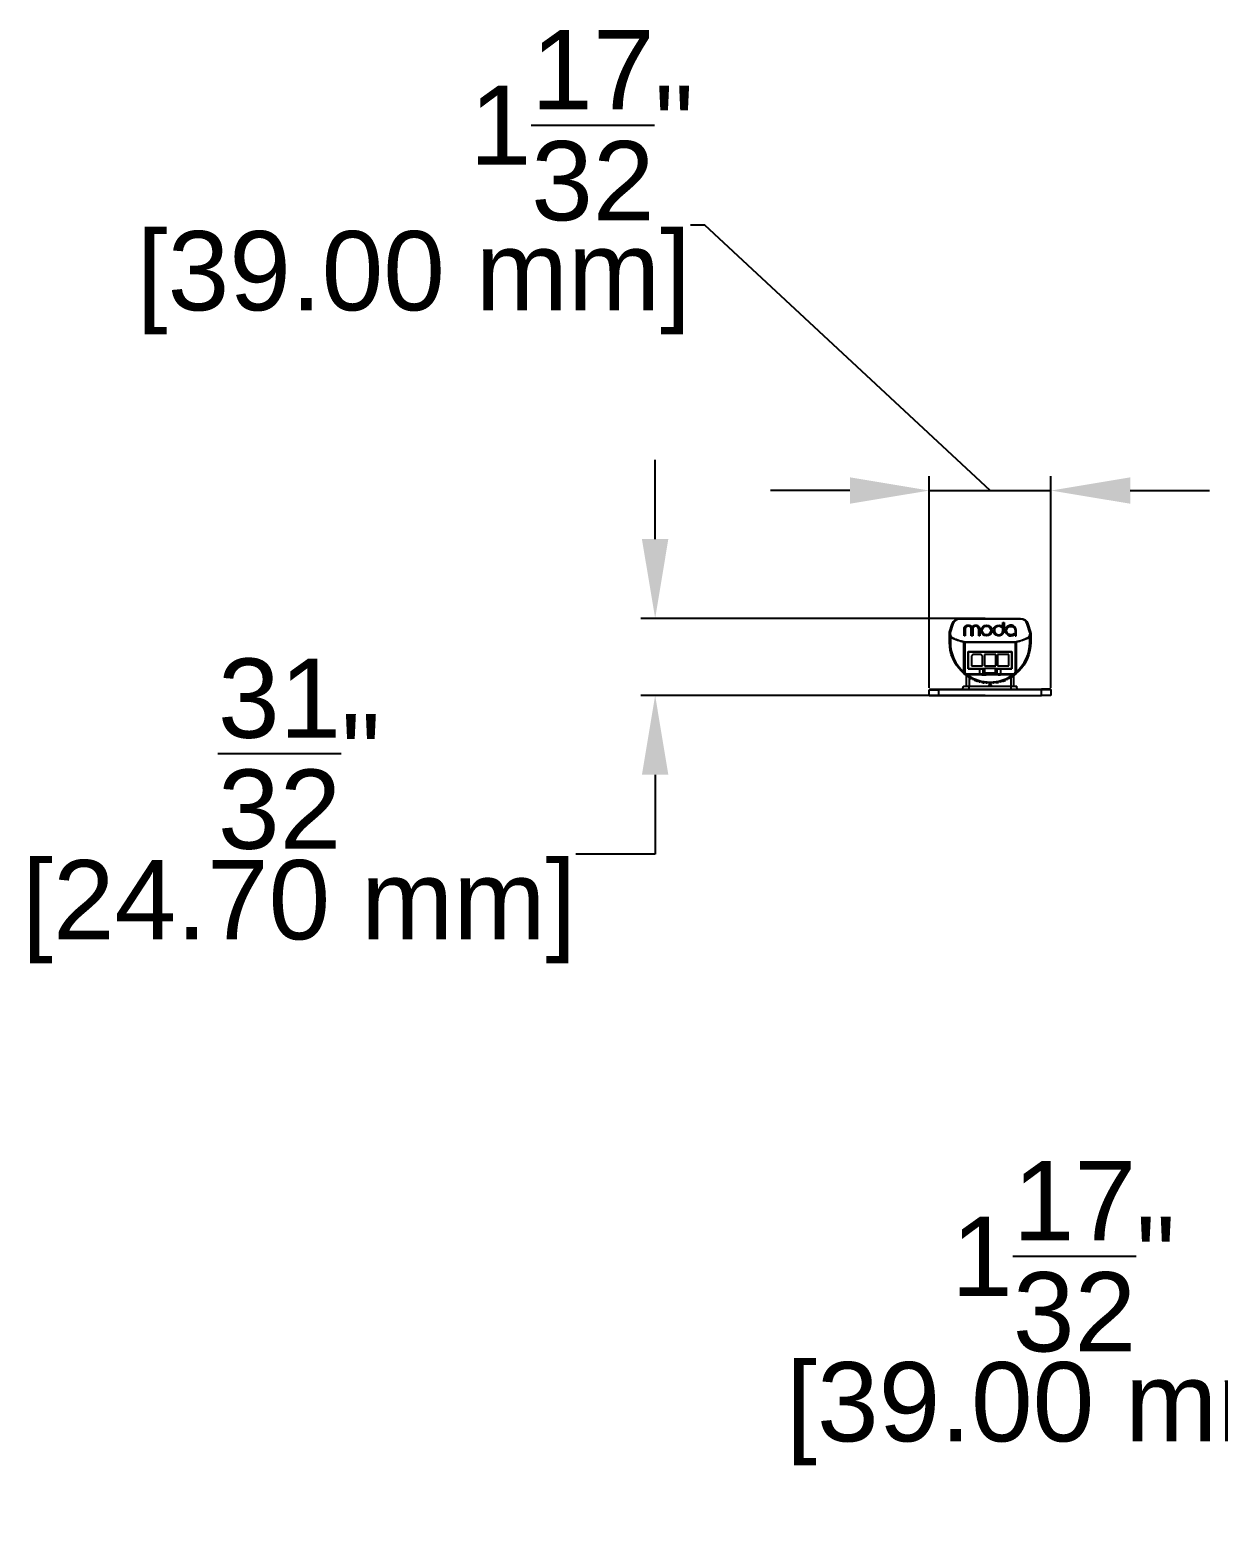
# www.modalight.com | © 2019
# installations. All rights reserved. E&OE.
# Model space of a CAD drawing. Header units: inches. Extents: x 15.7 to 90.5, y -14.2 to 12.3.
# Drawn here: x 15.67 to 30.65, y -10.83 to 8.12 of the extents above; entities that cross this region are included whole.
import ezdxf

# ---------------------------------------------------------------- set-up
doc = ezdxf.new("R2010")
doc.units = ezdxf.units.IN
doc.header["$MEASUREMENT"] = 0
doc.layers.get('Defpoints').update_dxf_attribs({"color": 1})
doc.layers.add('Nano', color=7, linetype='Continuous')
doc.styles.get("Standard").update_dxf_attribs({"font": 'Arial.ttf'})
doc.dimstyles.new('1 DIM', dxfattribs={"dimscale": 0, "dimtxt": 1, "dimasz": 1, "dimexe": 0.18, "dimexo": 0.0625, "dimgap": 0.09, "dimtad": 0, "dimtih": 1, "dimtoh": 1, "dimdec": 5, "dimzin": 0, "dimdsep": 46, "dimlunit": 4, "dimtxsty": 'Standard', "dimcen": 0.5, "dimadec": 0, "dimazin": 0, "dimtfac": 1, "dimtdec": 5, "dimtofl": 0, "dimtmove": 0, "dimatfit": 3, "dimfxl": 1, "dimtolj": 1, "dimtzin": 0, "dimarcsym": 0})

# ---------------------------------------------------------------- blocks, each defined once
blk = doc.blocks.new('*D10')
at = {"layer": 'Defpoints', "color": 0, "lineweight": -2, "transparency": 16777216}
for p, q in [((33.18, -4.072), (33.18, -3.072)), ((36.972, -5.072), (33, -5.072)), ((36.972, -6.608), (33, -6.608)), ((33.18, -7.608), (33.18, -8.608)), ((33.18, -8.608), (32.18, -8.608))]:
    blk.add_line(p, q, dxfattribs=at)
at = {"layer": 'Defpoints', "color": 0, "transparency": 16777216}
for p in [(37.034, -5.072), (33.18, -6.608), (37.034, -6.608)]:
    blk.add_point(p, dxfattribs=at)
for points in [[(33.013, -4.072), (33.346, -4.072), (33.18, -5.072)], [(33.013, -7.608), (33.346, -7.608), (33.18, -6.608)]]:
    blk.add_solid(points, dxfattribs=at)
at = {"layer": 'Defpoints', "color": 0, "transparency": 16777216, "char_height": 1, "attachment_point": 5}
for s, insert in [('\\A1;1{\\H1x;\\S17/32;}"', (28.693, -7.349)), ('\\A1;[39.00 mm]', (28.693, -9.334))]:
    blk.add_mtext(s, dxfattribs=dict(at, insert=insert))
blk = doc.blocks.new('*D14')
at = {"layer": 'Defpoints', "color": 0, "lineweight": -2, "transparency": 16777216}
for p, q in [((23.547, 1.696), (23.547, 2.696)), ((27.707, 0.696), (23.367, 0.696)), ((27.707, -0.276), (23.367, -0.276)), ((23.547, -1.276), (23.547, -2.276)), ((23.547, -2.276), (22.547, -2.276))]:
    blk.add_line(p, q, dxfattribs=at)
at = {"layer": 'Defpoints', "color": 0, "transparency": 16777216}
for p in [(27.769, 0.696), (23.547, -0.276), (27.769, -0.276)]:
    blk.add_point(p, dxfattribs=at)
for points in [[(23.38, 1.696), (23.713, 1.696), (23.547, 0.696)], [(23.38, -1.276), (23.713, -1.276), (23.547, -0.276)]]:
    blk.add_solid(points, dxfattribs=at)
at = {"layer": 'Defpoints', "color": 0, "transparency": 16777216, "char_height": 1, "attachment_point": 5}
for s, insert in [('\\A1;{\\H1x;\\S31/32;}"', (19.06, -1.01)), ('\\A1;[24.70 mm]', (19.06, -3.003))]:
    blk.add_mtext(s, dxfattribs=dict(at, insert=insert))
blk = doc.blocks.new('*D15')
at = {"layer": 'Defpoints', "color": 0, "lineweight": -2, "transparency": 16777216}
for p, q in [((24.173, 5.656), (23.993, 5.656)), ((27.769, 2.308), (24.173, 5.656)), ((27.002, -0.178), (27.002, 2.488)), ((28.537, -0.178), (28.537, 2.488)), ((26.002, 2.308), (25.002, 2.308)), ((27.002, 2.308), (28.537, 2.308)), ((29.537, 2.308), (30.537, 2.308))]:
    blk.add_line(p, q, dxfattribs=at)
at = {"layer": 'Defpoints', "color": 0, "transparency": 16777216}
for p in [(28.537, 2.308), (27.002, -0.241), (28.537, -0.241)]:
    blk.add_point(p, dxfattribs=at)
for points in [[(26.002, 2.475), (26.002, 2.142), (27.002, 2.308)], [(29.537, 2.475), (29.537, 2.142), (28.537, 2.308)]]:
    blk.add_solid(points, dxfattribs=at)
at = {"layer": 'Defpoints', "color": 0, "transparency": 16777216, "char_height": 1, "attachment_point": 5}
for s, insert in [('\\A1;1{\\H1x;\\S17/32;}"', (22.621, 6.916)), ('\\A1;[39.00 mm]', (20.506, 4.93))]:
    blk.add_mtext(s, dxfattribs=dict(at, insert=insert))

msp = doc.modelspace()

# ---------------------------------------------------------------- linework, layer by layer
at = {"layer": 'Nano', "linetype": 'Continuous'}
for p, q in [((27.259272, 0.522077), (27.292789, 0.627439)), ((27.300292, 0.625052), (27.266775, 0.51969)), ((27.292789, 0.627439), (27.300292, 0.625052)), ((27.386582, 0.696026), (28.152246, 0.696026)), ((27.386582, 0.696026), (27.386582, 0.688152)), ((28.152246, 0.688152), (27.386582, 0.688152)), ((27.924836, 0.591417), (27.915705, 0.580209)), ((27.931222, 0.542507), (27.931222, 0.645852)), ((27.931222, 0.645852), (27.945615, 0.645852)), ((27.945615, 0.645852), (27.945615, 0.542551)), ((28.152246, 0.696026), (28.152246, 0.688152)), ((28.24604, 0.627439), (28.238536, 0.625052)), ((28.272053, 0.51969), (28.238536, 0.625052)), ((28.24604, 0.627439), (28.279557, 0.522077)), ((27.257604, 0.50194), (27.257604, 0.511336)), ((27.265478, 0.511336), (27.257604, 0.511336)), ((27.257604, 0.392877), (27.257604, 0.50194)), ((27.265478, 0.50194), (27.257604, 0.50194)), ((27.269415, 0.392877), (27.257604, 0.392877)), ((27.266775, 0.51969), (27.259272, 0.522077)), ((27.265478, 0.511336), (27.265478, 0.50194)), ((27.269415, 0.466507), (27.269415, 0.392877)), ((27.282153, 0.46414), (27.276845, 0.458324)), ((27.403076, 0.411855), (27.40065, 0.404364)), ((27.438706, 0.022799), (27.438706, 0.395441)), ((27.440709, 0.475629), (27.440709, 0.550893)), ((27.45476, 0.475629), (27.440709, 0.475629)), ((27.450517, 0.39399), (27.450517, 0.022799)), ((27.45476, 0.551239), (27.45476, 0.475629)), ((27.473414, 0.400751), (28.065414, 0.400751)), ((27.473414, 0.400751), (27.473414, 0.392877)), ((28.065414, 0.392877), (27.473414, 0.392877)), ((27.531855, 0.475629), (27.531855, 0.555782)), ((27.549853, 0.475629), (27.531855, 0.475629)), ((27.549853, 0.554027), (27.549853, 0.475629)), ((27.626902, 0.475629), (27.626902, 0.549544)), ((27.640948, 0.475629), (27.626902, 0.475629)), ((27.640948, 0.549036), (27.640948, 0.475629)), ((28.065414, 0.400751), (28.065414, 0.392877)), ((28.077549, 0.493938), (28.068434, 0.505135)), ((28.08387, 0.54269), (28.08387, 0.476566)), ((28.08387, 0.476566), (28.09823, 0.476566)), ((28.088311, 0.022799), (28.088311, 0.39399)), ((28.09823, 0.476566), (28.09823, 0.541439)), ((28.100122, 0.395441), (28.100122, 0.022799)), ((28.135753, 0.411855), (28.138178, 0.404364)), ((28.261984, 0.458324), (28.256675, 0.46414)), ((28.269413, 0.392877), (28.269413, 0.466507)), ((28.269413, 0.392877), (28.281224, 0.392877)), ((28.279557, 0.522077), (28.272053, 0.51969)), ((28.27335, 0.50194), (28.27335, 0.511336)), ((28.281224, 0.511336), (28.27335, 0.511336)), ((28.281224, 0.50194), (28.27335, 0.50194)), ((28.281224, 0.511336), (28.281224, 0.50194)), ((28.281224, 0.50194), (28.281224, 0.392877)), ((27.493824, 0.278704), (28.045004, 0.278704)), ((27.493824, 0.058232), (27.493824, 0.278704)), ((27.495793, 0.274767), (27.495793, 0.278704)), ((27.497761, 0.274767), (27.495793, 0.274767)), ((27.495793, 0.062169), (27.495793, 0.274765)), ((27.497761, 0.062169), (27.497761, 0.274767)), ((27.497761, 0.274767), (28.041067, 0.274767)), ((27.533194, 0.219649), (27.533194, 0.097602)), ((27.552879, 0.278704), (27.552879, 0.274767)), ((27.655241, 0.239334), (27.552879, 0.239334)), ((27.674926, 0.097602), (27.674926, 0.219649)), ((27.698548, 0.239334), (27.698548, 0.097602)), ((27.84028, 0.239334), (27.698548, 0.239334)), ((27.84028, 0.097602), (27.84028, 0.239334)), ((27.863902, 0.239334), (27.863902, 0.097602)), ((28.005634, 0.239334), (27.863902, 0.239334)), ((27.985949, 0.274767), (27.985949, 0.278704)), ((28.005634, 0.097602), (28.005634, 0.239334)), ((28.043036, 0.274767), (28.041067, 0.274767)), ((28.041067, 0.274767), (28.041067, 0.062169)), ((28.043036, 0.278704), (28.043036, 0.274767)), ((28.043036, 0.062169), (28.043036, 0.274765)), ((28.045004, 0.278704), (28.045004, 0.058232)), ((27.438706, 0.022799), (27.450517, 0.022799)), ((27.493824, 0.058232), (27.639493, 0.058232)), ((27.495793, 0.058232), (27.495793, 0.062169)), ((27.495793, 0.062169), (27.497761, 0.062169)), ((27.497761, 0.062169), (27.702485, 0.062169)), ((27.497761, 0.062169), (27.497761, 0.058232)), ((27.533194, 0.097602), (27.674926, 0.097602)), ((27.607997, 0.062169), (27.607997, 0.058232)), ((27.639493, 0.058232), (27.678863, 0.058232)), ((27.639493, -0.00476), (27.639493, 0.058232)), ((27.678863, 0.058232), (27.678863, -0.00476)), ((27.678863, 0.058232), (27.702323, 0.058232)), ((27.698548, 0.097602), (27.84028, 0.097602)), ((27.836343, 0.062169), (27.702485, 0.062169)), ((27.836343, 0.003114), (27.702485, 0.003114)), ((27.718233, 0.003115), (27.718233, -0.00476)), ((27.820595, -0.00476), (27.820595, 0.003115)), ((27.836343, 0.062169), (28.041067, 0.062169)), ((27.836391, 0.058232), (27.859965, 0.058232)), ((27.859965, 0.058232), (27.899335, 0.058232)), ((27.859965, -0.00476), (27.859965, 0.058232)), ((27.863902, 0.097602), (28.005634, 0.097602)), ((27.899335, 0.058232), (27.899335, -0.00476)), ((27.899335, 0.058232), (28.045004, 0.058232)), ((27.930831, 0.062169), (27.930831, 0.058232)), ((28.041067, 0.062169), (28.043036, 0.062169)), ((28.041067, 0.062169), (28.041067, 0.058232)), ((28.043036, 0.062169), (28.043036, 0.058232)), ((28.100122, 0.022799), (28.088311, 0.022799)), ((27.423115, -0.197673), (27.435559, -0.163484)), ((27.505635, -0.163484), (27.435559, -0.163484)), ((27.442958, -0.158303), (27.505635, -0.158303)), ((27.474139, -0.1583), (27.474139, -0.025169)), ((27.478076, -0.00476), (27.639493, -0.00476)), ((27.478076, -0.016571), (27.478076, -0.00476)), ((27.639493, -0.016571), (27.478076, -0.016571)), ((27.496747, -0.044898), (27.498716, -0.041487)), ((27.496999, -0.045055), (27.498968, -0.041643)), ((27.505459, -0.052495), (27.506443, -0.05079)), ((27.505635, -0.050313), (27.505635, -0.05219)), ((27.505635, -0.052601), (27.505635, -0.158299)), ((27.505635, -0.158303), (27.505635, -0.163484)), ((27.505635, -0.158303), (28.033193, -0.158303)), ((27.505635, -0.197673), (27.505635, -0.163484)), ((28.033193, -0.163484), (27.505635, -0.163484)), ((27.506326, -0.050721), (27.508294, -0.047311)), ((27.508518, -0.052014), (27.510487, -0.048604)), ((27.509275, -0.052457), (27.511244, -0.049047)), ((27.5103, -0.053054), (27.512269, -0.049645)), ((27.51481, -0.051112), (27.512842, -0.054521)), ((27.515688, -0.058401), (27.516672, -0.056696)), ((27.515881, -0.056251), (27.51785, -0.052841)), ((27.52269, -0.060027), (27.524659, -0.056616)), ((27.526623, -0.062147), (27.528593, -0.058736)), ((27.547888, -0.072871), (27.549552, -0.069302)), ((27.555025, -0.076198), (27.556688, -0.07263)), ((27.578078, -0.081823), (27.576731, -0.085524)), ((27.577054, -0.085654), (27.578401, -0.081953)), ((27.577255, -0.085735), (27.578602, -0.082033)), ((27.579442, -0.086607), (27.580789, -0.082906)), ((27.591605, -0.09125), (27.592952, -0.08755)), ((27.591634, -0.09126), (27.592981, -0.087561)), ((27.595971, -0.088648), (27.594625, -0.092347)), ((27.597906, -0.095603), (27.598579, -0.093754)), ((27.597918, -0.093522), (27.599265, -0.089822)), ((27.60528, -0.096055), (27.606627, -0.092354)), ((27.609523, -0.097459), (27.61087, -0.093757)), ((27.631621, -0.106164), (27.633149, -0.100459)), ((27.639226, -0.108202), (27.640755, -0.102497)), ((27.639493, -0.016571), (27.639493, -0.00476)), ((27.639493, -0.00476), (27.678863, -0.00476)), ((27.667052, -0.016571), (27.639493, -0.016571)), ((27.664026, -0.111987), (27.66471, -0.108108)), ((27.667052, -0.016571), (27.718233, -0.016571)), ((27.668288, -0.112858), (27.668972, -0.10898)), ((27.670871, -0.113368), (27.671555, -0.10949)), ((27.672752, -0.11373), (27.673436, -0.109853)), ((27.673704, -0.115913), (27.674729, -0.110098)), ((27.678863, -0.00476), (27.718233, -0.00476)), ((27.680904, -0.111221), (27.680221, -0.115098)), ((27.683667, -0.115692), (27.684351, -0.111814)), ((27.685336, -0.117964), (27.685677, -0.116026)), ((27.691353, -0.116928), (27.692037, -0.11305)), ((27.695773, -0.117585), (27.696457, -0.113706)), ((27.718233, -0.00476), (27.820595, -0.00476)), ((27.718233, -0.016571), (27.718233, -0.00476)), ((27.820595, -0.016571), (27.718233, -0.016571)), ((27.720543, -0.120549), (27.720886, -0.116627)), ((27.728387, -0.121235), (27.72873, -0.117313)), ((27.769414, -0.126807), (27.748417, -0.158303)), ((27.76154, -0.118875), (27.76154, -0.123611)), ((27.762411, -0.122822), (27.762411, -0.118885)), ((27.763509, -0.124804), (27.763509, -0.122836)), ((27.765025, -0.122851), (27.765025, -0.118914)), ((27.790411, -0.158303), (27.769414, -0.126807)), ((27.774903, -0.12284), (27.774903, -0.118903)), ((27.77532, -0.124804), (27.77532, -0.122835)), ((27.777288, -0.123502), (27.777288, -0.118874)), ((27.810441, -0.121235), (27.810098, -0.117313)), ((27.818285, -0.120549), (27.817942, -0.116627)), ((27.820595, -0.016571), (27.820595, -0.00476)), ((27.820595, -0.00476), (27.859965, -0.00476)), ((27.871776, -0.016571), (27.820595, -0.016571)), ((27.843055, -0.117585), (27.842371, -0.113706)), ((27.847359, -0.116946), (27.846675, -0.113067)), ((27.84996, -0.116541), (27.849276, -0.112663)), ((27.851851, -0.116239), (27.851168, -0.112361)), ((27.853493, -0.117964), (27.852467, -0.112149)), ((27.858654, -0.111093), (27.859338, -0.11497)), ((27.859965, -0.00476), (27.899335, -0.00476)), ((27.862779, -0.114348), (27.862095, -0.110471)), ((27.865124, -0.115913), (27.864783, -0.113975)), ((27.870425, -0.112881), (27.869741, -0.109003)), ((27.871776, -0.016571), (27.899335, -0.016571)), ((27.874803, -0.111987), (27.874119, -0.108108)), ((27.899602, -0.108202), (27.898074, -0.102497)), ((27.899335, -0.00476), (28.060752, -0.00476)), ((27.899335, -0.016571), (27.899335, -0.00476)), ((28.060752, -0.016571), (27.899335, -0.016571)), ((27.907208, -0.106164), (27.905679, -0.100459)), ((27.927974, -0.093752), (27.929321, -0.097454)), ((27.929652, -0.097346), (27.928305, -0.093644)), ((27.929858, -0.097278), (27.928511, -0.093577)), ((27.932094, -0.096541), (27.930747, -0.09284)), ((27.944396, -0.092279), (27.943049, -0.088579)), ((27.944425, -0.092268), (27.943078, -0.088569)), ((27.946068, -0.08748), (27.947414, -0.091179)), ((27.950692, -0.089961), (27.949346, -0.086262)), ((27.952021, -0.091564), (27.951348, -0.089715)), ((27.95796, -0.08717), (27.956613, -0.083469)), ((27.962112, -0.085518), (27.960765, -0.081816)), ((27.983804, -0.076198), (27.98214, -0.07263)), ((27.99094, -0.072871), (27.989276, -0.069302)), ((28.012205, -0.062147), (28.010235, -0.058736)), ((28.012467, -0.062008), (28.010497, -0.058596)), ((28.022037, -0.056763), (28.020069, -0.053353)), ((28.023141, -0.058401), (28.022156, -0.056696)), ((28.024253, -0.055511), (28.022285, -0.052101)), ((28.025016, -0.055077), (28.023047, -0.051667)), ((28.026045, -0.054487), (28.024077, -0.051078)), ((28.026618, -0.049611), (28.028586, -0.05302)), ((28.031604, -0.051253), (28.029635, -0.047843)), ((28.033369, -0.052495), (28.032385, -0.05079)), ((28.033193, -0.05219), (28.033193, -0.050313)), ((28.033193, -0.158299), (28.033193, -0.052601)), ((28.033193, -0.163484), (28.033193, -0.158303)), ((28.033193, -0.158303), (28.095871, -0.158303)), ((28.10327, -0.163484), (28.033193, -0.163484)), ((28.033193, -0.197673), (28.033193, -0.163484)), ((28.038278, -0.047244), (28.036309, -0.043834)), ((28.042082, -0.044898), (28.040112, -0.041487)), ((28.060752, -0.016571), (28.060752, -0.00476)), ((28.064689, -0.025169), (28.064689, -0.1583)), ((28.115714, -0.197673), (28.10327, -0.163484)), ((27.001699, -0.205547), (27.119809, -0.205547)), ((27.001699, -0.276413), (27.001699, -0.205547)), ((27.001699, -0.276413), (27.119809, -0.276413)), ((27.009573, -0.197673), (27.119809, -0.197673)), ((27.119809, -0.197673), (28.419019, -0.197673)), ((27.119809, -0.205547), (27.119809, -0.197673)), ((28.419019, -0.205547), (27.119809, -0.205547)), ((27.119809, -0.205547), (27.119809, -0.276413)), ((27.119809, -0.276413), (28.419019, -0.276413)), ((28.419019, -0.197673), (28.419019, -0.205547)), ((28.529255, -0.197673), (28.419019, -0.197673)), ((28.537129, -0.205547), (28.419019, -0.205547)), ((28.419019, -0.276413), (28.419019, -0.205547)), ((28.537129, -0.276413), (28.419019, -0.276413)), ((28.537129, -0.205547), (28.537129, -0.276413))]:
    msp.add_line(p, q, dxfattribs=at)
for radius in [0.067957, 0.053564]:
    msp.add_circle((27.724761, 0.542505), radius, dxfattribs=at)
at = {"layer": 'Nano', "linetype": 'Continuous', "extrusion": (0, 0, -1)}
for centre, radius, start, end in [((-27.386582, 0.597601), 0.098425, 17.6467674, 90), ((-27.504575, 0.554853), 0.063988, 356.4515499, 40.2853916), ((-27.505171, 0.570562), 0.038817, 136.2299221, 161.7709144), ((-27.573741, 0.552855), 0.067316, 139.7304981, 183.2520689), ((-27.877659, 0.542506), 0.067955, 179.9617244, 133.9658107), ((-28.152246, 0.597601), 0.098425, 90, 162.3532326), ((-27.293037, 0.511336), 0.035433, 0, 17.6467674), ((-27.316659, 0.50194), 0.059055, 312.3913627, 0), ((-27.368687, 0.558935), 0.136225, 291.7569426, 312.3913627), ((-28.309428, 3.211137), 2.95023, 287.9409241, 289.6325023), ((-27.473414, 0.629097), 0.23622, 270, 287.9409241), ((-28.065414, 0.629097), 0.23622, 252.0590759, 270), ((-27.229401, 3.211137), 2.95023, 250.3674977, 252.0590759), ((-28.170142, 0.558935), 0.136225, 227.6086373, 248.2430574), ((-28.222169, 0.50194), 0.059055, 180, 227.6086373), ((-28.245791, 0.511336), 0.035433, 162.3532326, 180), ((-27.442958, -0.166177), 0.007874, 20, 90), ((-27.769414, 0.392877), 0.515747, 280.8023617, 281.0151551), ((-27.769414, 0.392877), 0.515747, 260.8023617, 261.0151551), ((-28.095871, -0.166177), 0.007874, 90, 160)]:
    msp.add_arc(centre, radius, start, end, dxfattribs=at)
at = {"layer": 'Nano', "linetype": 'Continuous'}
for centre, radius, start, end in [((27.386582, 0.597601), 0.090551, 90, 162.3532326), ((27.505404, 0.554655), 0.050759, 140.7611174, 183.8579659), ((27.600376, 0.554784), 0.050529, 140.5469123, 180.8587924), ((27.572888, 0.552664), 0.054104, 356.6939887, 39.2419542), ((27.877659, 0.542506), 0.053563, 44.7407829, 0.0006818), ((28.030462, 0.542693), 0.06778, 358.939914, 314.0032095), ((28.152246, 0.597601), 0.090551, 17.6467674, 90), ((27.293037, 0.511336), 0.027559, 162.3532326, 180), ((27.316659, 0.50194), 0.051181, 180, 227.6086373), ((27.769414, 0.392877), 0.499999, 180, 228.6454128), ((27.368687, 0.558935), 0.128351, 227.6086373, 248.1788117), ((28.309428, 3.211137), 2.942356, 250.370381, 252.0590759), ((27.473414, 0.629097), 0.228346, 252.0590759, 270), ((28.065414, 0.629097), 0.228346, 270, 287.9409241), ((27.769414, 0.392877), 0.499999, 311.3545872, 0), ((27.229401, 3.211137), 2.942356, 287.9409241, 289.629619), ((28.170142, 0.558935), 0.128351, 291.8211883, 312.3913627), ((28.222169, 0.50194), 0.051181, 312.3913627, 0), ((28.245791, 0.511336), 0.027559, 0, 17.6467674), ((27.478076, 0.022799), 0.027559, 180, 270), ((28.060752, 0.022799), 0.027559, 270, 0), ((27.769414, 0.392877), 0.499999, 234.9745948, 305.0254052), ((27.667052, -0.00476), 0.011811, 270, 0), ((27.009573, -0.205547), 0.007874, 90, 180), ((28.529255, -0.205547), 0.007874, 0, 90)]:
    msp.add_arc(centre, radius, start, end, dxfattribs=at)
at = {"layer": 'Nano', "linetype": 'Continuous', "extrusion": (-6.12303e-17, 7.49855e-33, -1)}
for centre, radius, start, end in [((-28.030462, 0.542693), 0.053408, 224.6861121, 180.0028974), ((-27.769414, 0.392877), 0.51181, 180, 0), ((-27.478076, 0.022799), 0.03937, 270, 0), ((-28.060752, 0.022799), 0.03937, 180, 270), ((-27.769414, 0.392877), 0.517715, 299.3464218, 300.6535782), ((-27.769414, 0.392877), 0.515747, 294.5626234, 295.4373766), ((-27.765375, 0.381779), 0.505904, 289.3311625, 290.6688375), ((-27.769414, 0.392877), 0.517715, 284.5642865, 285.4357135), ((-27.767363, 0.381246), 0.505904, 279.3311625, 280.6688375), ((-27.769414, 0.392877), 0.515747, 274.5626234, 275.4373766), ((-27.769414, 0.392877), 0.517715, 269.3464218, 270.6535782), ((-27.769414, 0.392877), 0.515747, 264.5626234, 265.4373766), ((-27.771465, 0.381246), 0.505904, 259.3311625, 260.6688375), ((-27.871776, -0.00476), 0.011811, 270, 0), ((-27.769414, 0.392877), 0.517715, 254.5642865, 255.4357135), ((-27.773454, 0.381779), 0.505904, 249.3311625, 250.6688375), ((-27.769414, 0.392877), 0.515747, 244.5626234, 245.4373766), ((-27.769414, 0.392877), 0.517715, 239.3464218, 240.6535782)]:
    msp.add_arc(centre, radius, start, end, dxfattribs=at)
at = {"layer": 'Nano', "linetype": 'Continuous'}
for points, knots in [([(27.455762, 0.596228), (27.459489, 0.600009), (27.468125, 0.606521), (27.484542, 0.610968), (27.500678, 0.610897), (27.514878, 0.608484), (27.525688, 0.603806), (27.531088, 0.599474), (27.533202, 0.597414)], [0, 0, 0, 0, 0.181357006, 0.387045468, 0.588075445, 0.752892213, 0.896877266, 1, 1, 1, 1]), ([(27.523027, 0.587551), (27.521079, 0.589263), (27.519013, 0.590787), (27.514554, 0.593315), (27.512114, 0.594301), (27.507155, 0.595644), (27.504625, 0.596056), (27.499516, 0.596619), (27.496932, 0.596788), (27.489233, 0.596866), (27.484033, 0.596336), (27.474266, 0.593222), (27.469815, 0.590384), (27.46609, 0.586762)], [0, 0, 0, 0, 0.125, 0.125, 0.25, 0.25, 0.375, 0.375, 0.5, 0.5, 0.75, 0.75, 1, 1, 1, 1]), ([(27.531855, 0.555782), (27.532521, 0.561421), (27.532166, 0.567169), (27.529226, 0.577986), (27.526595, 0.583122), (27.523027, 0.587551)], [0, 0, 0, 0, 0.5, 0.5, 1, 1, 1, 1]), ([(27.54204, 0.582704), (27.544333, 0.587947), (27.550642, 0.59761), (27.5658, 0.608022), (27.582402, 0.611083), (27.597022, 0.610602), (27.608582, 0.607744), (27.618033, 0.602785), (27.622871, 0.598693), (27.625104, 0.596366)], [0, 0, 0, 0, 0.167100126, 0.358344289, 0.541099571, 0.676125514, 0.805008015, 0.902776957, 1, 1, 1, 1]), ([(27.614791, 0.58689), (27.613053, 0.588633), (27.611172, 0.590174), (27.607064, 0.592765), (27.604803, 0.593808), (27.59787, 0.596171), (27.592931, 0.596831), (27.58323, 0.5968), (27.578285, 0.596227), (27.569078, 0.593106), (27.564902, 0.590326), (27.56136, 0.586893)], [0, 0, 0, 0, 0.125, 0.125, 0.25, 0.25, 0.5, 0.5, 0.75, 0.75, 1, 1, 1, 1]), ([(27.320977, 0.43978), (27.320251, 0.437861), (27.319521, 0.435929), (27.318494, 0.433212), (27.318192, 0.432413), (27.318192, 0.432414)], [0, 0, 0, 0, 0.5, 0.5, 1, 1, 1, 1]), ([(28.220636, 0.432413), (28.220636, 0.432414), (28.220335, 0.433212), (28.219308, 0.435929), (28.218577, 0.437861), (28.217851, 0.43978)], [0, 0, 0, 0, 0.5, 0.5, 1, 1, 1, 1]), ([(27.496999, -0.045055), (27.497312, -0.04525), (27.498118, -0.045754), (27.501734, -0.047971), (27.504408, -0.049584), (27.506326, -0.050721)], [0, 0, 0, 0, 0.5, 0.5, 1, 1, 1, 1]), ([(27.506326, -0.050721), (27.50655, -0.050854), (27.506766, -0.050982), (27.507215, -0.051247), (27.507445, -0.051383), (27.507844, -0.051618), (27.508019, -0.051721), (27.5083, -0.051886), (27.508415, -0.051953), (27.508518, -0.052014)], [0, 0, 0, 0, 0.235983618, 0.235983618, 0.523151579, 0.523151579, 0.787250464, 0.787250464, 1, 1, 1, 1]), ([(27.509332, -0.05249), (27.509906, -0.052825), (27.510183, -0.052986), (27.510289, -0.053047), (27.510299, -0.053054), (27.510299, -0.053054)], [0, 0, 0, 0, 0.80811836, 0.80811836, 1, 1, 1, 1]), ([(27.512841, -0.054521), (27.512841, -0.054521), (27.512843, -0.054522), (27.512874, -0.05454), (27.512989, -0.054606), (27.513786, -0.055062), (27.514487, -0.055463), (27.515881, -0.056251)], [0, 0, 0, 0, 0.066195495, 0.066195495, 0.533097748, 0.533097748, 1, 1, 1, 1]), ([(27.52269, -0.060027), (27.524195, -0.060847), (27.525062, -0.061312), (27.52617, -0.061906), (27.526429, -0.062044), (27.526584, -0.062127), (27.526612, -0.062142), (27.526623, -0.062147)], [0, 0, 0, 0, 0.413032664, 0.413032664, 0.826065328, 0.826065328, 1, 1, 1, 1]), ([(27.576733, -0.085525), (27.57673, -0.085524), (27.576731, -0.085524), (27.576744, -0.08553), (27.576765, -0.085538), (27.576827, -0.085563), (27.576862, -0.085577), (27.576948, -0.085612), (27.576997, -0.085631), (27.577054, -0.085654)], [0, 0, 0, 0, 0.185442309, 0.185442309, 0.506129916, 0.506129916, 0.762295983, 0.762295983, 1, 1, 1, 1]), ([(27.577255, -0.085735), (27.577286, -0.085748), (27.577333, -0.085766), (27.577524, -0.085843), (27.577721, -0.085922), (27.578264, -0.086139), (27.578579, -0.086264), (27.57912, -0.08648), (27.579276, -0.086541), (27.579442, -0.086607)], [0, 0, 0, 0, 0.196858045, 0.196858045, 0.580284812, 0.580284812, 0.888554365, 0.888554365, 1, 1, 1, 1]), ([(27.579442, -0.086607), (27.580848, -0.087164), (27.583051, -0.088027), (27.586214, -0.089237), (27.587273, -0.089637), (27.58907, -0.090312), (27.589796, -0.090582), (27.591175, -0.091092), (27.591564, -0.091235), (27.591605, -0.09125)], [0, 0, 0, 0, 0.362981635, 0.362981635, 0.544472452, 0.544472452, 0.72596327, 0.72596327, 1, 1, 1, 1]), ([(27.594624, -0.092348), (27.594624, -0.092348), (27.594626, -0.092348), (27.594659, -0.09236), (27.594784, -0.092405), (27.595648, -0.092716), (27.596408, -0.092989), (27.597918, -0.093522)], [0, 0, 0, 0, 0.064887665, 0.064887665, 0.532443833, 0.532443833, 1, 1, 1, 1]), ([(27.60528, -0.096055), (27.606906, -0.096601), (27.60784, -0.096908), (27.609034, -0.0973), (27.609314, -0.097391), (27.609481, -0.097445), (27.609511, -0.097455), (27.609523, -0.097459)], [0, 0, 0, 0, 0.413058096, 0.413058096, 0.826116192, 0.826116192, 1, 1, 1, 1]), ([(27.668288, -0.112858), (27.668271, -0.112855), (27.668254, -0.112851), (27.667924, -0.112785), (27.667597, -0.11272), (27.666916, -0.112582), (27.666562, -0.11251), (27.665744, -0.112343), (27.665271, -0.112246), (27.664535, -0.112093), (27.664282, -0.112041), (27.664026, -0.111987)], [0, 0, 0, 0, 0.01421988, 0.01421988, 0.268763675, 0.268763675, 0.523306851, 0.523306851, 0.839137985, 0.839137985, 1, 1, 1, 1]), ([(27.670871, -0.113368), (27.670706, -0.113336), (27.670508, -0.113297), (27.670064, -0.11321), (27.669819, -0.113162), (27.669167, -0.113033), (27.668739, -0.112948), (27.668288, -0.112858)], [0, 0, 0, 0, 0.287093461, 0.287093461, 0.573735741, 0.573735741, 1, 1, 1, 1]), ([(27.68022, -0.115098), (27.68022, -0.115098), (27.680222, -0.115099), (27.680257, -0.115105), (27.680388, -0.115128), (27.681292, -0.115286), (27.682088, -0.115425), (27.683667, -0.115692)], [0, 0, 0, 0, 0.066252212, 0.066252212, 0.533126106, 0.533126106, 1, 1, 1, 1]), ([(27.691353, -0.116928), (27.693048, -0.117187), (27.694021, -0.11733), (27.695265, -0.117512), (27.695555, -0.117554), (27.695729, -0.117579), (27.695761, -0.117583), (27.695773, -0.117585)], [0, 0, 0, 0, 0.413035279, 0.413035279, 0.826070558, 0.826070558, 1, 1, 1, 1]), ([(27.762411, -0.122822), (27.761886, -0.122815), (27.76169, -0.122812), (27.761543, -0.12281), (27.761523, -0.122809), (27.76154, -0.122809)], [0, 0, 0, 0, 0.633597686, 0.633597686, 1, 1, 1, 1]), ([(27.765025, -0.122851), (27.764623, -0.122847), (27.764269, -0.122844), (27.763655, -0.122838), (27.763392, -0.122834), (27.762856, -0.122828), (27.762611, -0.122825), (27.762411, -0.122822)], [0, 0, 0, 0, 0.298819072, 0.298819072, 0.596469224, 0.596469224, 1, 1, 1, 1]), ([(27.774903, -0.12284), (27.773902, -0.122851), (27.772253, -0.122865), (27.768388, -0.122872), (27.766353, -0.122862), (27.765025, -0.122851)], [0, 0, 0, 0, 0.5, 0.5, 1, 1, 1, 1]), ([(27.777289, -0.122809), (27.77729, -0.122809), (27.7772, -0.122811), (27.776625, -0.122819), (27.776141, -0.122827), (27.774903, -0.12284)], [0, 0, 0, 0, 0.464458157, 0.464458157, 1, 1, 1, 1]), ([(27.847359, -0.116946), (27.847341, -0.116948), (27.847324, -0.116951), (27.846991, -0.117002), (27.846661, -0.117052), (27.845975, -0.117155), (27.845618, -0.117209), (27.844791, -0.117332), (27.844314, -0.117402), (27.84357, -0.117511), (27.843314, -0.117548), (27.843055, -0.117585)], [0, 0, 0, 0, 0.01421988, 0.01421988, 0.268763675, 0.268763675, 0.523306851, 0.523306851, 0.839137985, 0.839137985, 1, 1, 1, 1]), ([(27.84996, -0.116541), (27.849794, -0.116567), (27.849594, -0.116599), (27.849148, -0.116669), (27.848901, -0.116708), (27.848244, -0.11681), (27.847813, -0.116876), (27.847359, -0.116946)], [0, 0, 0, 0, 0.287093461, 0.287093461, 0.573735741, 0.573735741, 1, 1, 1, 1]), ([(27.859337, -0.11497), (27.859337, -0.11497), (27.859339, -0.114969), (27.859374, -0.114963), (27.859505, -0.11494), (27.860409, -0.114779), (27.861204, -0.114638), (27.862779, -0.114348)], [0, 0, 0, 0, 0.066252209, 0.066252209, 0.533126105, 0.533126105, 1, 1, 1, 1]), ([(27.870425, -0.112881), (27.872106, -0.112545), (27.873069, -0.112346), (27.8743, -0.112092), (27.874587, -0.112032), (27.874759, -0.111996), (27.874791, -0.11199), (27.874803, -0.111987)], [0, 0, 0, 0, 0.413035279, 0.413035279, 0.826070558, 0.826070558, 1, 1, 1, 1]), ([(27.929323, -0.097453), (27.92932, -0.097454), (27.929321, -0.097454), (27.929335, -0.097449), (27.929356, -0.097442), (27.929419, -0.097422), (27.929456, -0.09741), (27.929544, -0.097381), (27.929594, -0.097365), (27.929652, -0.097346)], [0, 0, 0, 0, 0.185442309, 0.185442309, 0.506129916, 0.506129916, 0.762295983, 0.762295983, 1, 1, 1, 1]), ([(27.929858, -0.097278), (27.92989, -0.097268), (27.929938, -0.097252), (27.930133, -0.097188), (27.930335, -0.097122), (27.930891, -0.096939), (27.931212, -0.096833), (27.931765, -0.09665), (27.931924, -0.096597), (27.932094, -0.096541)], [0, 0, 0, 0, 0.196858045, 0.196858045, 0.580284812, 0.580284812, 0.888554365, 0.888554365, 1, 1, 1, 1]), ([(27.932094, -0.096541), (27.933529, -0.096064), (27.935771, -0.095309), (27.938972, -0.094202), (27.940041, -0.093828), (27.941851, -0.09319), (27.942581, -0.09293), (27.943965, -0.092435), (27.944355, -0.092294), (27.944396, -0.092279)], [0, 0, 0, 0, 0.362981635, 0.362981635, 0.544472452, 0.544472452, 0.72596327, 0.72596327, 1, 1, 1, 1]), ([(27.947414, -0.09118), (27.947414, -0.09118), (27.947416, -0.091179), (27.947449, -0.091167), (27.947574, -0.091121), (27.948435, -0.090803), (27.949193, -0.090524), (27.950692, -0.089961)], [0, 0, 0, 0, 0.064887668, 0.064887668, 0.532443834, 0.532443834, 1, 1, 1, 1]), ([(27.95796, -0.08717), (27.959556, -0.086543), (27.960469, -0.086177), (27.961636, -0.08571), (27.961908, -0.0856), (27.962071, -0.085535), (27.962101, -0.085523), (27.962112, -0.085518)], [0, 0, 0, 0, 0.413058096, 0.413058096, 0.826116192, 0.826116192, 1, 1, 1, 1]), ([(28.012467, -0.062008), (28.012792, -0.061834), (28.013632, -0.061388), (28.01736, -0.059364), (28.020094, -0.057855), (28.022037, -0.056763)], [0, 0, 0, 0, 0.5, 0.5, 1, 1, 1, 1]), ([(28.022037, -0.056763), (28.022265, -0.056635), (28.022483, -0.056512), (28.022938, -0.056256), (28.02317, -0.056125), (28.023574, -0.055896), (28.023749, -0.055797), (28.024034, -0.055635), (28.024149, -0.05557), (28.024253, -0.055511)], [0, 0, 0, 0, 0.235983618, 0.235983618, 0.523151579, 0.523151579, 0.787250464, 0.787250464, 1, 1, 1, 1]), ([(28.025073, -0.055044), (28.02565, -0.054715), (28.025927, -0.054555), (28.026034, -0.054494), (28.026044, -0.054488), (28.026045, -0.054488)], [0, 0, 0, 0, 0.808118367, 0.808118367, 1, 1, 1, 1]), ([(28.028586, -0.05302), (28.028586, -0.05302), (28.028588, -0.053019), (28.028619, -0.053002), (28.028733, -0.052935), (28.029527, -0.052473), (28.030225, -0.052067), (28.031604, -0.051253)], [0, 0, 0, 0, 0.066195496, 0.066195496, 0.533097748, 0.533097748, 1, 1, 1, 1]), ([(28.038278, -0.047244), (28.039742, -0.04635), (28.040577, -0.045832), (28.041646, -0.04517), (28.041895, -0.045014), (28.042044, -0.044921), (28.042071, -0.044905), (28.042082, -0.044898)], [0, 0, 0, 0, 0.413032664, 0.413032664, 0.826065328, 0.826065328, 1, 1, 1, 1])]:
    msp.add_open_spline(points, degree=3, knots=knots, dxfattribs=at)
for points, degree in [([(27.552879, 0.239334), (27.533194, 0.219649)], 1), ([(27.674926, 0.219649), (27.655241, 0.239334)], 1), ([(27.702485, 0.003114), (27.702485, 0.062169)], 1), ([(27.836343, 0.003114), (27.836343, 0.062169)], 1), ([(27.508518, -0.052014), (27.508948, -0.052266), (27.509208, -0.052418), (27.509275, -0.052458)], 3), ([(27.515881, -0.056251), (27.517568, -0.057203), (27.520626, -0.058903), (27.52269, -0.060027)], 3), ([(27.597918, -0.093522), (27.599745, -0.094166), (27.603053, -0.095307), (27.60528, -0.096055)], 3), ([(27.683667, -0.115692), (27.685576, -0.116013), (27.689031, -0.116572), (27.691353, -0.116928)], 3), ([(27.862779, -0.114348), (27.864683, -0.113998), (27.868121, -0.113341), (27.870425, -0.112881)], 3), ([(27.950692, -0.089961), (27.952505, -0.089281), (27.955773, -0.088029), (27.95796, -0.08717)], 3), ([(28.024253, -0.055511), (28.024686, -0.055265), (28.024949, -0.055116), (28.025016, -0.055077)], 3), ([(28.031604, -0.051253), (28.033272, -0.050268), (28.036273, -0.048469), (28.038278, -0.047244)], 3)]:
    msp.add_open_spline(points, degree=degree, dxfattribs=at)

# ---------------------------------------------------------------- dimensions: what is measured, and where the dimension line sits
at = {"layer": 'Defpoints'}
dim = msp.add_linear_dim(base=(28.537129, 2.308271), p1=(27.001699, -0.24098), p2=(28.537129, -0.24098), dimstyle='1 DIM', override={"dimscale": 1, "dimpost": '\\X', "dimtmove": 1}, dxfattribs=at)
dim.commit()
dim.dimension.update_dxf_attribs({"geometry": '*D15', "text_midpoint": (23.902924, 5.65648), "dimtype": 160})
for base, p1, p2, picture, middle in [((23.546711, -0.276413), (27.769414, 0.696026), (27.769414, -0.276413), '*D14', (19.059713, -2.276413)), ((33.179658, -6.607905), (37.034439, -5.072475), (37.034439, -6.607905), '*D10', (28.692659, -8.607905))]:
    dim = msp.add_linear_dim(base=base, p1=p1, p2=p2, angle=90, dimstyle='1 DIM', override={"dimscale": 1, "dimpost": '\\X'}, dxfattribs=at)
    dim.commit()
    dim.dimension.update_dxf_attribs({"geometry": picture, "text_midpoint": middle})

doc.saveas('drawing.dxf')
